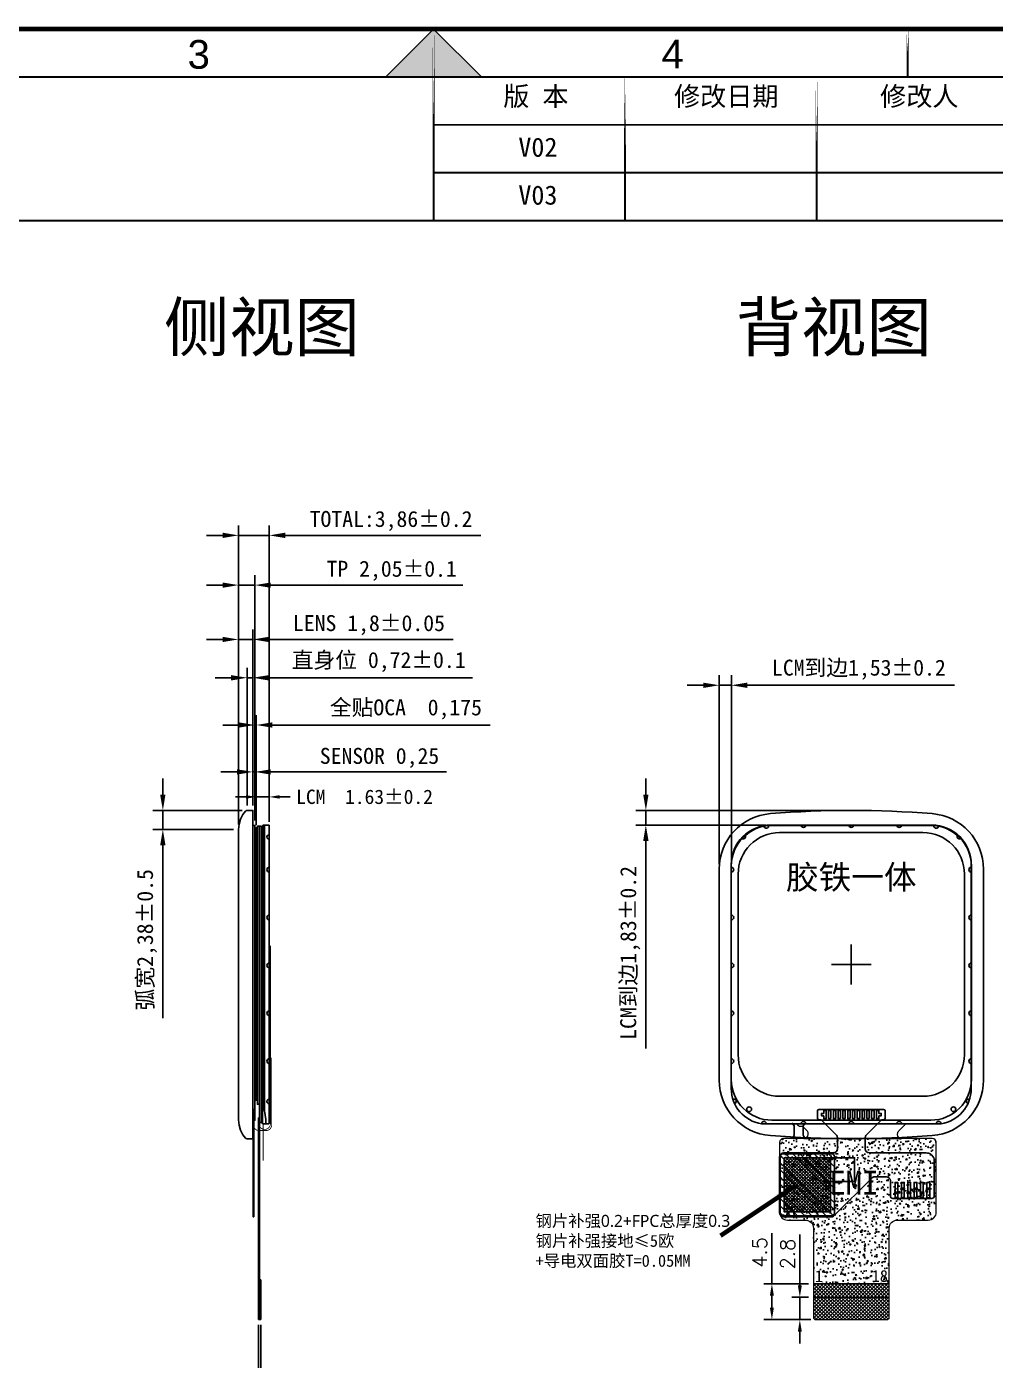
# Model space of a CAD drawing. Header units: millimetres. Extents: x 1161 to 1518, y 416 to 668.
# Drawn here: x 1288.4 to 1409.8, y 501.2 to 668.3 of the extents above; entities that cross this region are included whole.
import ezdxf

# ---------------------------------------------------------------- set-up
doc = ezdxf.new("R2010")
doc.units = ezdxf.units.MM
for name, color, linetype in [('DIM', 4, 'Continuous'), ('FPC', 5, 'Continuous'), ('LENS', 3, 'Continuous'), ('sensor OD', 7, 'Continuous'), ('TP_FPC', 62, 'Continuous'), ('标注', 3, 'Continuous'), ('鑫视界图框', 3, 'Continuous')]:
    doc.layers.add(name, color=color, linetype=linetype)
doc.layers.add('DWG', color=7, linetype='Continuous', lineweight=18)
doc.layers.add('T-SHADING黑白双面胶', color=5, linetype='Continuous', lineweight=18)
doc.styles.add('Arial', font='arial.ttf', dxfattribs={"height": 3})
doc.styles.add('ROMANS', font='romans.shx', dxfattribs={"width": 0.8})
doc.styles.get("Standard").update_dxf_attribs({"font": 'txt', "bigfont": 'gbcbig.shx'})
doc.styles.add('宋体', font='SimSun.ttf')
doc.styles.add('黑体', font='simhei.ttf')
doc.dimstyles.new('HJ', dxfattribs={"dimtxt": 2, "dimasz": 2, "dimexe": 1.25, "dimexo": 0.625, "dimtad": 1, "dimtxsty": '黑体', "dimcen": 2, "dimclrd": 4, "dimclre": 4, "dimclrt": 4, "dimadec": 0, "dimazin": 0, "dimtfac": 1, "dimtmove": 0, "dimatfit": 3, "dimfxl": 1, "dimarcsym": 0})
doc.dimstyles.new('ISO-25$0', dxfattribs={"dimtxt": 1.8, "dimasz": 1.5, "dimexe": 1, "dimexo": 0.625, "dimtad": 1, "dimdsep": 46, "dimtxsty": 'Standard', "dimcen": 2.5, "dimclrd": 3, "dimclre": 3, "dimclrt": 3, "dimadec": 0, "dimazin": 0, "dimtfac": 1, "dimtmove": 0, "dimatfit": 3, "dimfxl": 1, "dimarcsym": 0})
doc.dimstyles.new('ISO-25$7', dxfattribs={"dimtxt": 2.5, "dimasz": 2.4, "dimexe": 1.25, "dimexo": 0.5, "dimgap": 0.8, "dimtad": 1, "dimzin": 9, "dimdsep": 46, "dimtxsty": 'Standard', "dimcen": 0.5, "dimclrd": 256, "dimclre": 256, "dimclrt": 256, "dimadec": 1, "dimazin": 0, "dimtfac": 1, "dimtmove": 0, "dimatfit": 3, "dimfxl": 1, "dimlwd": -1, "dimlwe": -1, "dimarcsym": 0})
doc.dimstyles.new('STANDARD 03$0', dxfattribs={"dimscale": 0, "dimtxt": 1.8, "dimasz": 1.3, "dimexe": 0.8, "dimexo": 0.5, "dimgap": 0.5, "dimtad": 0, "dimzin": 0, "dimdsep": 46, "dimtxsty": 'ROMANS', "dimcen": 1, "dimclrd": 256, "dimclre": 256, "dimclrt": 256, "dimadec": 0, "dimazin": 0, "dimtfac": 1, "dimtmove": 0, "dimatfit": 3, "dimfxl": 1, "dimtolj": 1, "dimtzin": 0, "dimlwd": -1, "dimarcsym": 0})

# ---------------------------------------------------------------- blocks, each defined once
blk = doc.blocks.new('*D98')
at = {"layer": 'Defpoints', "color": 0, "transparency": 16777216}
for p in [(1314.91, 598.3), (1316.96, 568.18), (1314.91, 567.69)]:
    blk.add_point(p, dxfattribs=at)
at = {"layer": 'DIM', "color": 4, "lineweight": -2, "transparency": 16777216}
for p, q in [((1312.91, 598.3), (1310.91, 598.3)), ((1314.91, 568.31), (1314.91, 599.55)), ((1314.91, 598.3), (1316.96, 598.3)), ((1316.96, 568.81), (1316.96, 599.55)), ((1318.96, 598.3), (1343.01, 598.3))]:
    blk.add_line(p, q, dxfattribs=at)
at = {"layer": 'DIM', "color": 4, "transparency": 16777216}
for points in [[(1312.91, 598.63), (1312.91, 597.96), (1314.91, 598.3)], [(1318.96, 598.63), (1318.96, 597.96), (1316.96, 598.3)]]:
    blk.add_solid(points, dxfattribs=at)
at = {"layer": 'DIM', "color": 4, "transparency": 16777216, "insert": (1334.11, 600.09), "char_height": 2, "attachment_point": 5, "style": '黑体'}
blk.add_mtext('TP 2,05%%P0.1', dxfattribs=at)
blk = doc.blocks.new('*D99')
at = {"layer": 'Defpoints', "color": 0, "transparency": 16777216}
for p in [(1316.71, 574.89), (1316.71, 570.06), (1316.96, 568.18)]:
    blk.add_point(p, dxfattribs=at)
at = {"layer": 'DIM', "color": 4, "lineweight": -2, "transparency": 16777216}
for p, q in [((1314.71, 574.89), (1312.71, 574.89)), ((1316.71, 570.69), (1316.71, 576.14)), ((1316.71, 574.89), (1316.96, 574.89)), ((1316.96, 568.81), (1316.96, 576.14)), ((1318.96, 574.89), (1340.98, 574.89))]:
    blk.add_line(p, q, dxfattribs=at)
at = {"layer": 'DIM', "color": 4, "transparency": 16777216}
for points in [[(1314.71, 575.22), (1314.71, 574.56), (1316.71, 574.89)], [(1318.96, 575.22), (1318.96, 574.56), (1316.96, 574.89)]]:
    blk.add_solid(points, dxfattribs=at)
at = {"layer": 'DIM', "color": 4, "transparency": 16777216, "insert": (1332.58, 576.64), "char_height": 2, "attachment_point": 5, "style": '黑体'}
blk.add_mtext('SENSOR 0,25', dxfattribs=at)
blk = doc.blocks.new('*D100')
at = {"layer": 'Defpoints', "color": 0, "transparency": 16777216}
for p in [(1314.91, 591.49), (1316.71, 570.06), (1314.91, 567.69)]:
    blk.add_point(p, dxfattribs=at)
at = {"layer": 'DIM', "color": 4, "lineweight": -2, "transparency": 16777216}
for p, q in [((1314.91, 568.31), (1314.91, 592.74)), ((1316.71, 570.69), (1316.71, 592.74)), ((1312.91, 591.49), (1310.91, 591.49)), ((1314.91, 591.49), (1316.71, 591.49)), ((1318.71, 591.49), (1341.8, 591.49))]:
    blk.add_line(p, q, dxfattribs=at)
at = {"layer": 'DIM', "color": 4, "transparency": 16777216}
for points in [[(1312.91, 591.82), (1312.91, 591.16), (1314.91, 591.49)], [(1318.71, 591.82), (1318.71, 591.16), (1316.71, 591.49)]]:
    blk.add_solid(points, dxfattribs=at)
at = {"layer": 'DIM', "color": 4, "transparency": 16777216, "insert": (1331.26, 593.28), "char_height": 2, "attachment_point": 5, "style": '黑体'}
blk.add_mtext('LENS 1,8%%P0.05', dxfattribs=at)
blk = doc.blocks.new('*D90')
at = {"layer": 'Defpoints', "color": 0, "transparency": 16777216}
for p in [(1315.99, 586.69), (1315.99, 570.06), (1316.71, 570.06)]:
    blk.add_point(p, dxfattribs=at)
at = {"layer": 'DIM', "color": 4, "lineweight": -2, "transparency": 16777216}
for p, q in [((1313.99, 586.69), (1311.99, 586.69)), ((1315.99, 570.69), (1315.99, 587.94)), ((1315.99, 586.69), (1316.71, 586.69)), ((1316.71, 570.69), (1316.71, 587.94)), ((1318.71, 586.69), (1344.24, 586.69))]:
    blk.add_line(p, q, dxfattribs=at)
at = {"layer": 'DIM', "color": 4, "transparency": 16777216}
for points in [[(1313.99, 587.02), (1313.99, 586.35), (1315.99, 586.69)], [(1318.71, 587.02), (1318.71, 586.35), (1316.71, 586.69)]]:
    blk.add_solid(points, dxfattribs=at)
at = {"layer": 'DIM', "color": 4, "transparency": 16777216, "insert": (1332.48, 588.66), "char_height": 2, "attachment_point": 5, "style": '黑体'}
blk.add_mtext('直身位 0,72%%P0.1', dxfattribs=at)
blk = doc.blocks.new('*D91')
at = {"layer": 'Defpoints', "color": 0, "transparency": 16777216}
for p in [(1315.99, 570.06), (1305.43, 567.69), (1314.91, 567.69)]:
    blk.add_point(p, dxfattribs=at)
at = {"layer": 'DIM', "color": 4, "lineweight": -2, "transparency": 16777216}
for p, q in [((1305.43, 572.06), (1305.43, 574.06)), ((1315.36, 570.06), (1304.18, 570.06)), ((1305.43, 570.06), (1305.43, 567.69)), ((1314.29, 567.69), (1304.18, 567.69)), ((1305.43, 565.69), (1305.43, 544.03))]:
    blk.add_line(p, q, dxfattribs=at)
at = {"layer": 'DIM', "color": 4, "transparency": 16777216}
for points in [[(1305.09, 572.06), (1305.76, 572.06), (1305.43, 570.06)], [(1305.09, 565.69), (1305.76, 565.69), (1305.43, 567.69)]]:
    blk.add_solid(points, dxfattribs=at)
at = {"layer": 'DIM', "color": 4, "transparency": 16777216, "insert": (1303.45, 553.86), "char_height": 2, "attachment_point": 5, "rotation": 90, "style": '黑体'}
blk.add_mtext('弧宽2,38%%P0.5', dxfattribs=at)
blk = doc.blocks.new('zw$F88F')
at = {"color": 152}
for points in [[(11.25, -37.43, 0.370918), (15.03, -33.03), (15.03, -4.95, 0.414214), (10.09, 0), (-10.09, 0, 0.414214), (-15.04, -4.95), (-15.04, -33.03, 0.370918), (-11.25, -37.43)], [(15.03, -32.98), (15.03, -4.95, 0.414214), (10.09, 0), (-10.09, 0, 0.414214), (-15.04, -4.95), (-15.04, -32.98)], [(-10.65, -37.43, 1), (-11.25, -37.43), (11.25, -37.43, 1), (10.65, -37.43)]]:
    blk.add_lwpolyline(points, format="xyb", dxfattribs=at)
for centre in [(-12.8, -35.61), (12.8, -35.61)]:
    blk.add_circle(centre, 0.3, dxfattribs=at)
for centre, start, end in [((-10.65, -0.1), 176.1395, 18.7382), ((-6, 0), 180, 0), ((0, 0), 180, 0), ((6, 0), 180, 0), ((10.65, -0.1), 161.2618, 3.8605), ((-13.55, -1.45), 222.2721, 47.1614), ((13.55, -1.45), 132.8386, 317.7279), ((-15.04, -5.59), 270, 90), ((15.03, -5.59), 90, 270), ((-15.04, -11.59), 270, 90), ((15.03, -11.59), 90, 270), ((-15.04, -17.59), 270, 90), ((15.03, -17.59), 90, 270), ((-15.04, -23.59), 270, 90), ((15.03, -23.59), 90, 270), ((-15.04, -29.59), 270, 90), ((15.03, -29.59), 90, 270), ((-14.73, -34.64), 291.77, 110.7842), ((14.73, -34.64), 69.2158, 248.23), ((-6, -37.43), 0, 180), ((0, -37.43), 0, 180), ((6, -37.43), 0, 180)]:
    blk.add_arc(centre, 0.3, start, end, dxfattribs=at)
at = {"color": 6, "insert": (0, -6.71), "char_height": 3, "width": 21.1969, "attachment_point": 5, "style": '宋体'}
blk.add_mtext('{\\C252;胶铁一体}', dxfattribs=at)
blk = doc.blocks.new('*D118')
at = {"layer": 'Defpoints', "color": 0, "transparency": 16777216}
for p in [(1385.26, 509.06), (1386.96, 509.06), (1387.26, 506.26)]:
    blk.add_point(p, dxfattribs=at)
at = {"layer": 'DIM', "color": 3, "lineweight": -2, "transparency": 16777216}
for p, q in [((1385.26, 510.56), (1385.26, 516.91)), ((1386.34, 509.06), (1384.26, 509.06)), ((1385.26, 506.26), (1385.26, 509.06)), ((1386.64, 506.26), (1384.26, 506.26)), ((1385.26, 504.76), (1385.26, 503.26))]:
    blk.add_line(p, q, dxfattribs=at)
at = {"layer": 'DIM', "color": 3, "transparency": 16777216}
for points in [[(1385.01, 510.56), (1385.51, 510.56), (1385.26, 509.06)], [(1385.01, 504.76), (1385.51, 504.76), (1385.26, 506.26)]]:
    blk.add_solid(points, dxfattribs=at)
at = {"layer": 'DIM', "color": 3, "transparency": 16777216, "insert": (1383.73, 514.48), "char_height": 1.8, "attachment_point": 5, "rotation": 90}
blk.add_mtext('2.8', dxfattribs=at)
blk = doc.blocks.new('*D119')
at = {"layer": 'Defpoints', "color": 0, "transparency": 16777216}
for p in [(1381.76, 510.76), (1386.96, 510.76), (1387.26, 506.26)]:
    blk.add_point(p, dxfattribs=at)
at = {"layer": 'DIM', "color": 3, "lineweight": -2, "transparency": 16777216}
for p, q in [((1381.76, 510.76), (1381.76, 517.11)), ((1386.34, 510.76), (1380.76, 510.76)), ((1381.76, 507.76), (1381.76, 509.26)), ((1386.64, 506.26), (1380.76, 506.26))]:
    blk.add_line(p, q, dxfattribs=at)
at = {"layer": 'DIM', "color": 3, "transparency": 16777216}
for points in [[(1381.51, 509.26), (1382.01, 509.26), (1381.76, 510.76)], [(1381.51, 507.76), (1382.01, 507.76), (1381.76, 506.26)]]:
    blk.add_solid(points, dxfattribs=at)
at = {"layer": 'DIM', "color": 3, "transparency": 16777216, "insert": (1380.24, 514.68), "char_height": 1.8, "attachment_point": 5, "rotation": 90}
blk.add_mtext('4.5', dxfattribs=at)
blk = doc.blocks.new('*D120')
at = {"layer": 'Defpoints', "color": 0, "transparency": 16777216}
for p in [(1375.15, 585.75), (1376.68, 563.29), (1375.15, 562.72)]:
    blk.add_point(p, dxfattribs=at)
at = {"layer": 'DIM', "color": 4, "lineweight": -2, "transparency": 16777216}
for p, q in [((1375.15, 563.34), (1375.15, 587)), ((1376.68, 563.91), (1376.68, 587)), ((1373.15, 585.75), (1371.15, 585.75)), ((1375.15, 585.75), (1376.68, 585.75)), ((1378.68, 585.75), (1404.63, 585.75))]:
    blk.add_line(p, q, dxfattribs=at)
at = {"layer": 'DIM', "color": 4, "transparency": 16777216}
for points in [[(1373.15, 586.08), (1373.15, 585.41), (1375.15, 585.75)], [(1378.68, 586.08), (1378.68, 585.41), (1376.68, 585.75)]]:
    blk.add_solid(points, dxfattribs=at)
at = {"layer": 'DIM', "color": 4, "transparency": 16777216, "insert": (1392.66, 587.7), "char_height": 2, "attachment_point": 5, "style": '黑体'}
blk.add_mtext('LCM到边1,53%%P0.2', dxfattribs=at)
blk = doc.blocks.new('*D121')
at = {"layer": 'Defpoints', "color": 0, "transparency": 16777216}
for p in [(1391.71, 570.06), (1365.96, 568.24), (1381.63, 568.24)]:
    blk.add_point(p, dxfattribs=at)
at = {"layer": 'DIM', "color": 4, "lineweight": -2, "transparency": 16777216}
for p, q in [((1365.96, 572.06), (1365.96, 574.06)), ((1391.09, 570.06), (1364.71, 570.06)), ((1365.96, 570.06), (1365.96, 568.24)), ((1381, 568.24), (1364.71, 568.24)), ((1365.96, 566.24), (1365.96, 540.23))]:
    blk.add_line(p, q, dxfattribs=at)
at = {"layer": 'DIM', "color": 4, "transparency": 16777216}
for points in [[(1365.63, 572.06), (1366.3, 572.06), (1365.96, 570.06)], [(1365.63, 566.24), (1366.3, 566.24), (1365.96, 568.24)]]:
    blk.add_solid(points, dxfattribs=at)
at = {"layer": 'DIM', "color": 4, "transparency": 16777216, "insert": (1364.01, 552.21), "char_height": 2, "attachment_point": 5, "rotation": 90, "style": '黑体'}
blk.add_mtext('LCM到边1,83%%P0.2', dxfattribs=at)
blk = doc.blocks.new('*D122')
at = {"layer": 'Defpoints', "color": 0, "transparency": 16777216}
for p in [(1317.14, 580.77), (1316.96, 568.18), (1317.14, 567.58)]:
    blk.add_point(p, dxfattribs=at)
at = {"layer": 'DIM', "color": 4, "lineweight": -2, "transparency": 16777216}
for p, q in [((1316.96, 568.81), (1316.96, 582.02)), ((1317.14, 568.2), (1317.14, 582.02)), ((1314.96, 580.77), (1312.96, 580.77)), ((1316.96, 580.77), (1317.14, 580.77)), ((1319.14, 580.77), (1346.44, 580.77))]:
    blk.add_line(p, q, dxfattribs=at)
at = {"layer": 'DIM', "color": 4, "transparency": 16777216}
for points in [[(1314.96, 581.1), (1314.96, 580.44), (1316.96, 580.77)], [(1319.14, 581.1), (1319.14, 580.44), (1317.14, 580.77)]]:
    blk.add_solid(points, dxfattribs=at)
at = {"layer": 'DIM', "color": 4, "transparency": 16777216, "insert": (1335.89, 582.72), "char_height": 2, "attachment_point": 5, "style": '黑体'}
blk.add_mtext('全贴OCA  0,175', dxfattribs=at)
blk = doc.blocks.new('*D123')
at = {"layer": 'Defpoints', "color": 0, "transparency": 16777216}
for p in [(1314.91, 604.53), (1314.91, 567.69), (1318.77, 568.14)]:
    blk.add_point(p, dxfattribs=at)
at = {"layer": 'DIM', "color": 4, "lineweight": -2, "transparency": 16777216}
for p, q in [((1314.91, 568.31), (1314.91, 605.78)), ((1318.77, 568.76), (1318.77, 605.78)), ((1312.91, 604.53), (1310.91, 604.53)), ((1314.91, 604.53), (1318.77, 604.53)), ((1320.77, 604.53), (1345.3, 604.53))]:
    blk.add_line(p, q, dxfattribs=at)
at = {"layer": 'DIM', "color": 4, "transparency": 16777216}
for points in [[(1312.91, 604.87), (1312.91, 604.2), (1314.91, 604.53)], [(1320.77, 604.87), (1320.77, 604.2), (1318.77, 604.53)]]:
    blk.add_solid(points, dxfattribs=at)
at = {"layer": 'DIM', "color": 4, "transparency": 16777216, "insert": (1334.03, 606.33), "char_height": 2, "attachment_point": 5, "style": '黑体'}
blk.add_mtext('TOTAL:3,86%%P0.2', dxfattribs=at)
blk = doc.blocks.new('*D124')
at = {"layer": 'Defpoints', "color": 0, "transparency": 16777216}
for p in [(1318.77, 571.76), (1317.14, 567.89), (1318.77, 568.14)]:
    blk.add_point(p, dxfattribs=at)
at = {"layer": 'FPC', "color": 3, "transparency": 16777216}
for p, q in [((1315.84, 571.76), (1314.54, 571.76)), ((1317.14, 571.76), (1318.77, 571.76)), ((1320.07, 571.76), (1321.37, 571.76))]:
    blk.add_line(p, q, dxfattribs=at)
at = {"layer": 'FPC', "color": 3, "lineweight": -2, "transparency": 16777216}
for p, q in [((1317.14, 568.39), (1317.14, 572.56)), ((1318.77, 568.64), (1318.77, 572.56))]:
    blk.add_line(p, q, dxfattribs=at)
at = {"layer": 'FPC', "color": 3, "transparency": 16777216}
for points in [[(1315.84, 571.98), (1315.84, 571.54), (1317.14, 571.76)], [(1320.07, 571.98), (1320.07, 571.54), (1318.77, 571.76)]]:
    blk.add_solid(points, dxfattribs=at)
at = {"layer": 'FPC', "color": 7, "transparency": 16777216, "insert": (1330.71, 571.76), "char_height": 1.8, "attachment_point": 5, "style": '宋体'}
blk.add_mtext('\\A1;LCM  1.63\\fSimSun|b0|i0|c134|p2;±0.2', dxfattribs=at)
blk = doc.blocks.new('zw$5D67')
at = {"color": 152}
blk.add_lwpolyline([(0.18, 0), (0.66, 0, -0.414214), (0.76, -0.1), (0.76, -37.33, -0.414214), (0.66, -37.43), (0.34, -37.43)], format="xyb", dxfattribs=at)
at = {"color": 30, "linetype": 'Continuous', "true_color": 0xf26722, "const_width": 0.12}
blk.add_lwpolyline([(-0.02, -37.43), (-0.02, -42.07)], dxfattribs=at)
at = {"color": 152}
for centre, radius, start, end in [((0.72, -1.49), 0.263, 81.2516, 278.7484), ((0.76, -5.59), 0.3, 90, 270), ((0.76, -11.59), 0.3, 90, 270), ((0.76, -17.59), 0.3, 90, 270), ((0.76, -23.59), 0.3, 90, 270), ((0.76, -29.59), 0.3, 90, 270), ((0.74, -34.64), 0.28, 85.814, 274.186)]:
    blk.add_arc(centre, radius, start, end, dxfattribs=at)
at = {"layer": 'FPC', "color": 152}
blk.add_lwpolyline([(0, 0), (0, -35.1), (-0.08, -36.03), (-0.08, -37.43), (0.34, -37.43), (0.34, -36.9), (0.18, -35.81), (0.18, 0)], close=True, dxfattribs=at)
at = {"layer": 'T-SHADING黑白双面胶'}
blk.add_lwpolyline([(0, -0.07), (-0.07, -0.07), (-0.07, -35.1), (-0.15, -36.03), (-0.15, -37.36)], dxfattribs=at)
at = {"layer": 'T-SHADING黑白双面胶', "color": 4, "ltscale": 0.2}
blk.add_lwpolyline([(-0.08, -37.36), (-0.15, -37.36), (-0.18, -37.36), (-0.18, -36.03), (-0.17, -35.93), (-0.14, -35.93)], dxfattribs=at)
blk = doc.blocks.new('*D125')
at = {"layer": 'Defpoints', "color": 0, "transparency": 16777216}
for p in [(1317.42, 506.26), (1317.72, 506.26), (1317.72, 496.92)]:
    blk.add_point(p, dxfattribs=at)
at = {"layer": 'DIM', "color": 3, "lineweight": -2, "transparency": 16777216}
for p, q in [((1317.42, 505.63), (1317.42, 495.92)), ((1317.72, 505.63), (1317.72, 495.92)), ((1315.92, 496.92), (1314.42, 496.92)), ((1317.42, 496.92), (1317.72, 496.92)), ((1319.22, 496.92), (1342.23, 496.92))]:
    blk.add_line(p, q, dxfattribs=at)
at = {"layer": 'DIM', "color": 3, "transparency": 16777216}
for points in [[(1315.92, 497.17), (1315.92, 496.67), (1317.42, 496.92)], [(1319.22, 497.17), (1319.22, 496.67), (1317.72, 496.92)]]:
    blk.add_solid(points, dxfattribs=at)
at = {"layer": 'DIM', "color": 3, "transparency": 16777216, "insert": (1331.47, 498.51), "char_height": 1.8, "attachment_point": 5, "style": '宋体'}
blk.add_mtext('PI+FPC=0.3{\\fSimSun|b0|i0|c134|p2;±0.03}', dxfattribs=at)

msp = doc.modelspace()

# ---------------------------------------------------------------- hatches: boundary and pattern name
msp.add_hatch(color=3).paths.add_polyline_path([(1333.3621, 661.9726), (1339.3621, 667.9726), (1345.3621, 661.9726)])
h = msp.add_hatch()
h.set_pattern_fill('ANSI31', color=0, scale=0.2, angle=270, style=0)
h.set_pattern_definition([(315, (721.4194, 120.45324), (0.4490128, 0.4490128), [])])
edge = h.paths.add_edge_path()
edge.add_line((1389.6127, 526.6523), (1389.6127, 519.6523))
edge.add_arc((1389.2127, 519.6523), 0.4, -90, 0, ccw=False)
edge.add_line((1389.2127, 519.2523), (1383.2127, 519.2523))
edge.add_arc((1383.2127, 519.6523), 0.4, 180, 270, ccw=False)
edge.add_line((1382.8127, 519.6523), (1382.8127, 526.6523))
edge.add_arc((1383.2127, 526.6523), 0.4, 90, 180, ccw=False)
edge.add_line((1383.2127, 527.0523), (1389.2127, 527.0523))
edge.add_arc((1389.2127, 526.6523), 0.4, 0, 90, ccw=False)
h = msp.add_hatch()
h.set_pattern_fill('ANSI37', color=4, scale=0.09, style=0)
h.set_pattern_definition([(45, (466.1556, -1.5583), (-0.20205576, 0.20205576), []), (135, (466.1556, -1.5583), (-0.20205576, -0.20205576), [])])
h.paths.add_polyline_path([(1389.1127, 526.5523), (1389.1127, 519.7523), (1383.3127, 519.7523), (1383.3127, 526.5523)])
at = {"layer": 'DIM'}
h = msp.add_hatch(dxfattribs=at)
h.set_pattern_fill('AR-CONC', color=251, scale=0.01)
h.set_pattern_definition([(50, (765.9012, 574.1345), (1.8218467, -0.159391), [0.1905, -2.0955]), (355, (765.9012, 574.1345), (-0.352434, 1.9105685), [0.1524, -1.676406]), (100.45144, (766.053, 574.1212), (1.4694125, 1.7511775), [0.1619, -1.7809024]), (46.1842, (765.9012, 574.6425), (2.7107904, -0.420423), [0.28575, -3.14325]), (96.63556, (766.127, 574.6074), (2.374041, 2.474261), [0.24285, -2.671356]), (351.18415, (765.9012, 574.6425), (2.374041, 2.474261), [0.2286, -2.514597]), (21, (766.1552, 574.5155), (1.516144, -1.022652), [0.1905, -2.0955]), (326, (766.1552, 574.5155), (0.6180203, 1.8418797), [0.1524, -1.6764]), (71.45145, (766.2815, 574.4302), (2.134164, 0.8192277), [0.1619, -1.7808994]), (37.5, (765.9012, 574.13447), (0.030886, 0.8455504), [0, -1.65608, 0, -1.7018, 0, -1.68275]), (7.5, (765.9012, 574.1345), (0.6681966, 1.0018057), [0, -0.97028, 0, -1.61798, 0, -0.64135]), (327.5, (765.3348, 574.13447), (1.35590595, -0.05728744), [0, -0.635, 0, -1.9812, 0, -2.6289]), (317.5, (765.0808, 574.1345), (1.4812918, 0.254265), [0, -0.8255, 0, -1.31572, 0, -1.8669])])
h.paths.add_polyline_path([(1382.7152, 528.4523), (1382.7152, 519.7329, 0.41421356), (1383.7152, 518.7329), (1385.9611, 518.7329, -0.41421356), (1386.9611, 517.7329), (1386.9611, 510.7596), (1396.4611, 510.7596), (1396.4611, 517.7329, -0.41421356), (1397.4611, 518.7329), (1401.3632, 518.7329, 0.41421356), (1402.3632, 519.7329), (1402.3632, 528.4523, 0.41421356), (1401.8632, 528.9523), (1398.0211, 528.9523), (1385.7611, 528.9523), (1384.2588, 528.9523), (1383.2152, 528.9523, 0.41421356)])
h = msp.add_hatch(dxfattribs=at)
h.set_pattern_fill('ANSI37', color=1, scale=0.1)
h.set_pattern_definition([(45, (765.9012, 574.13447), (-0.2245064, 0.2245064), []), (135, (765.9012, 574.13447), (-0.2245064, -0.2245064), [])])
h.paths.add_polyline_path([(1386.9611, 506.5596, 0.41421356), (1387.2611, 506.2596), (1396.1611, 506.2596, 0.41421356), (1396.4611, 506.5596), (1396.4611, 509.2597), (1386.9611, 509.2597)])
h.paths.add_polyline_path([(1386.9611, 509.2597), (1396.4611, 509.2597), (1396.4611, 510.7596), (1386.9611, 510.7596)])

# ---------------------------------------------------------------- linework, layer by layer
msp.add_line((1317.4161, 531.5523), (1317.5361, 531.5523))
at = {"color": 3}
msp.add_lwpolyline([(1333.3621, 661.9726), (1339.3621, 667.9726), (1345.3621, 661.9726)], close=True, dxfattribs=at)
at = {"color": 1}
msp.add_lwpolyline([(1316.9611, 533.7592), (1317.1361, 533.7592), (1317.1361, 567.8248), (1316.9611, 567.8248)], close=True, dxfattribs=at)
at = {"const_width": 0.1}
for points in [[(1317.4761, 531.5523), (1317.4761, 530.8223, 1), (1318.9161, 530.8223), (1318.9161, 553.1203)], [(1316.7861, 532.6043), (1316.7861, 530.6523, 0.41421356), (1317.4861, 529.9523), (1318.3661, 529.9523, 0.41421356), (1319.0661, 530.6523), (1319.0661, 539.0712)]]:
    msp.add_lwpolyline(points, format="xyb", dxfattribs=at)
at = {"color": 0}
msp.add_lwpolyline([(1389.6127, 526.6523), (1389.6127, 519.6523, -0.41421356), (1389.2127, 519.2523), (1383.2127, 519.2523, -0.41421356), (1382.8127, 519.6523), (1382.8127, 526.6523, -0.41421356), (1383.2127, 527.0523), (1389.2127, 527.0523), (1389.2127, 527.0523, -0.41421356)], format="xyb", close=True, dxfattribs=at)
at = {"color": 4}
for points in [[(1389.1127, 526.5523), (1389.1127, 519.7523), (1383.3127, 519.7523), (1383.3127, 526.5523)], [(1389.1127, 526.5523), (1389.1127, 523.5523), (1392.1127, 523.5523), (1392.1127, 526.5523)]]:
    msp.add_lwpolyline(points, close=True, dxfattribs=at)
for points in [[(1397.5877, 521.4523, 0.17157288), (1397.5377, 521.5937), (1397.5377, 522.0108, 0.35355339), (1397.5377, 522.2937), (1397.5377, 523.4523), (1397.1877, 523.4523), (1397.1877, 522.2937, 0.35355339), (1397.1877, 522.0108), (1397.1877, 521.5937, 0.17157288), (1397.1377, 521.4523), (1397.2627, 521.4523, -1), (1397.4627, 521.4523)], [(1397.9377, 521.4523, -0.17157288), (1397.9877, 521.5937), (1397.9877, 522.5108, -0.35355339), (1397.9877, 522.7937), (1397.9877, 523.4523), (1398.3377, 523.4523), (1398.3377, 522.7937, -0.35355339), (1398.3377, 522.5108), (1398.3377, 521.5937, -0.17157288), (1398.3877, 521.4523), (1398.2627, 521.4523, 1), (1398.0627, 521.4523)], [(1399.1877, 521.4523, 0.17157288), (1399.1377, 521.5937), (1399.1377, 522.0108, 0.35355339), (1399.1377, 522.2937), (1399.1377, 523.4523), (1398.7877, 523.4523), (1398.7877, 522.2937, 0.35355339), (1398.7877, 522.0108), (1398.7877, 521.5937, 0.17157288), (1398.7377, 521.4523), (1398.8627, 521.4523, -1), (1399.0627, 521.4523)], [(1399.5377, 521.4523, -0.17157288), (1399.5877, 521.5937), (1399.5877, 522.5108, -0.35355339), (1399.5877, 522.7937), (1399.5877, 523.4523), (1399.9377, 523.4523), (1399.9377, 522.7937, -0.35355339), (1399.9377, 522.5108), (1399.9377, 521.5937, -0.17157288), (1399.9877, 521.4523), (1399.8627, 521.4523, 1), (1399.6627, 521.4523)], [(1400.7877, 521.4523, 0.17157288), (1400.7377, 521.5937), (1400.7377, 522.0108, 0.35355339), (1400.7377, 522.2937), (1400.7377, 523.4523), (1400.3877, 523.4523), (1400.3877, 522.2937, 0.35355339), (1400.3877, 522.0108), (1400.3877, 521.5937, 0.17157288), (1400.3377, 521.4523), (1400.4627, 521.4523, -1), (1400.6627, 521.4523)], [(1401.1377, 521.4523, -0.17157288), (1401.1877, 521.5937), (1401.1877, 522.5108, -0.35355339), (1401.1877, 522.7937), (1401.1877, 523.4523), (1401.5377, 523.4523), (1401.5377, 522.7937, -0.35355339), (1401.5377, 522.5108), (1401.5377, 521.5937, -0.17157288), (1401.5877, 521.4523), (1401.4627, 521.4523, 1), (1401.2627, 521.4523)]]:
    msp.add_lwpolyline(points, format="xyb", close=True)
for centre in [(1397.3627, 522.1523), (1398.1627, 522.6523), (1398.9627, 522.1523), (1399.7627, 522.6523), (1400.5627, 522.1523), (1401.3627, 522.6523)]:
    msp.add_circle(centre, 0.1)
at = {"layer": 'DIM', "color": 30}
for p, q in [((1317.4161, 531.5523), (1317.4161, 506.2596)), ((1317.5361, 531.5523), (1317.5361, 506.2596))]:
    msp.add_line(p, q, dxfattribs=at)
at = {"layer": 'DIM', "color": 251}
msp.add_line((1398.0211, 528.9523), (1385.7611, 528.9523), dxfattribs=at)
at = {"layer": 'DIM', "color": 1}
for p, q in [((1317.5361, 511.2596), (1317.4161, 511.2596)), ((1317.7161, 511.2596), (1317.5361, 511.2596)), ((1317.5361, 511.2596), (1317.5361, 511.2596)), ((1317.7161, 506.2596), (1317.7161, 511.2596)), ((1386.9611, 510.7596), (1396.4611, 510.7596)), ((1317.4161, 506.2596), (1317.7161, 506.2596))]:
    msp.add_line(p, q, dxfattribs=at)
at = {"layer": 'DIM', "color": 7, "const_width": 0.2}
msp.add_lwpolyline([(1386.9611, 509.0597), (1396.4611, 509.0597)], dxfattribs=at)
at = {"layer": 'DWG', "color": 30, "lineweight": 0}
msp.add_lwpolyline([(1384.8929, 530.8023, 0.29820997), (1385.3511, 530.5023), (1385.41, 530.5023, -0.19891237), (1385.7636, 530.3558), (1386.1147, 530.0047, -0.19891237), (1386.2611, 529.6512), (1386.2611, 529.4523, -0.41421356), (1385.7611, 528.9523), (1383.2152, 528.9523, 0.41421356), (1382.7152, 528.4523), (1382.7152, 519.7329, 0.41421356), (1383.7152, 518.7329), (1385.9611, 518.7329, -0.41421356), (1386.9611, 517.7329), (1386.9611, 506.5596, 0.41421356), (1387.2611, 506.2596), (1396.1611, 506.2596, 0.41421356), (1396.4611, 506.5596), (1396.4611, 517.7329, -0.41421356), (1397.4611, 518.7329), (1401.3632, 518.7329, 0.41421356), (1402.3632, 519.7329), (1402.3632, 528.4523, 0.41421356), (1401.8632, 528.9523), (1398.0211, 528.9523, -0.41421356), (1397.5211, 529.4523), (1397.5211, 529.5452, -0.19891237), (1397.6676, 529.8987), (1398.4247, 530.6558, 0.08982028), (1398.5262, 530.8023, 0.08982028)], format="xyb", dxfattribs=at)
at = {"layer": 'FPC', "color": 42}
msp.add_lwpolyline([(1316.8361, 519.1523), (1316.7361, 519.1523), (1316.7361, 532.6043), (1316.8361, 532.6043)], close=True, dxfattribs=at)
at = {"layer": 'FPC', "color": 1}
for points in [[(1388.2611, 531.8043), (1387.9611, 531.8043), (1387.9611, 532.1043), (1388.2611, 532.1043), (1388.2611, 532.4543), (1388.5611, 532.4543), (1388.5611, 531.4543), (1388.2611, 531.4543), (1388.2611, 531.8043)], [(1389.1611, 531.4543), (1388.8611, 531.4543), (1388.8611, 532.4543), (1389.1611, 532.4543)], [(1389.7611, 531.4543), (1389.4611, 531.4543), (1389.4611, 532.4543), (1389.7611, 532.4543)], [(1390.3611, 531.4543), (1390.0611, 531.4543), (1390.0611, 532.4543), (1390.3611, 532.4543)], [(1390.9611, 531.4543), (1390.6611, 531.4543), (1390.6611, 532.4543), (1390.9611, 532.4543)], [(1391.5611, 531.4543), (1391.2611, 531.4543), (1391.2611, 532.4543), (1391.5611, 532.4543)], [(1392.1611, 531.4543), (1391.8611, 531.4543), (1391.8611, 532.4543), (1392.1611, 532.4543)], [(1392.7611, 531.4543), (1392.4611, 531.4543), (1392.4611, 532.4543), (1392.7611, 532.4543)], [(1393.3611, 531.4543), (1393.0611, 531.4543), (1393.0611, 532.4543), (1393.3611, 532.4543)], [(1393.9611, 531.4543), (1393.6611, 531.4543), (1393.6611, 532.4543), (1393.9611, 532.4543)], [(1394.5611, 531.4543), (1394.2611, 531.4543), (1394.2611, 532.4543), (1394.5611, 532.4543)], [(1395.1611, 531.8043), (1395.4611, 531.8043), (1395.4611, 532.1043), (1395.1611, 532.1043), (1395.1611, 532.4543), (1394.8611, 532.4543), (1394.8611, 531.4543), (1395.1611, 531.4543), (1395.1611, 531.8043)]]:
    msp.add_lwpolyline(points, close=True, dxfattribs=at)
at = {"layer": 'FPC', "color": 30, "true_color": 0xf26722}
for points in [[(1384.2588, 528.9523, -0.06080282), (1384.3233, 529.0548), (1384.4489, 529.2091, 0.17246304), (1384.5611, 529.5247), (1384.5611, 530.4063, 0.30930671), (1384.2423, 530.8723)], [(1385.9799, 530.8723, 0.30930671), (1385.6611, 530.4063), (1385.6611, 529.5247, 0.17246304), (1385.7733, 529.2091), (1385.8989, 529.0548, -0.04095599), (1385.9452, 528.9874, -0.04095599)]]:
    msp.add_lwpolyline(points, format="xyb", dxfattribs=at)
at = {"layer": 'LENS', "linetype": 'Continuous'}
for p, q in [((1391.7111, 548.2693), (1391.7111, 553.2693)), ((1391.7111, 548.2693), (1391.7111, 553.2693)), ((1394.2111, 550.7693), (1389.2111, 550.7693)), ((1394.2111, 550.7693), (1389.2111, 550.7693))]:
    msp.add_line(p, q, dxfattribs=at)
for points in [[(1314.9111, 531.3018), (1314.9749, 530.6487), (1315.1632, 530.0189), (1315.4705, 529.4366), (1315.805, 529.0078, 0.21009224), (1315.9892, 528.9268), (1316.7111, 528.9268), (1316.7111, 570.0617), (1315.9892, 570.0617, 0.21009224), (1315.805, 569.9807), (1315.4705, 569.552), (1315.1632, 568.9696), (1314.9749, 568.3398), (1314.9111, 567.6867)], [(1408.2801, 562.7154, 0.39128874), (1401.8619, 569.6611, 0.03947026), (1381.5636, 569.6611, 0.39128874), (1375.1453, 562.7154), (1375.1453, 536.2732, 0.39128874), (1381.5636, 529.3274, 0.03947026), (1401.8619, 529.3274, 0.39128874), (1408.2801, 536.2732)], [(1405.8961, 539.4543, -0.41421356), (1400.6961, 534.2543), (1382.7261, 534.2543, -0.41421356), (1377.5261, 539.4543), (1377.5261, 562.0843, -0.41421356), (1382.7261, 567.2843), (1400.6961, 567.2843, -0.41421356), (1405.8961, 562.0843)]]:
    msp.add_lwpolyline(points, format="xyb", close=True, dxfattribs=at)
at = {"layer": 'sensor OD', "color": 0, "linetype": 'Continuous'}
msp.add_lwpolyline([(1316.7111, 568.1843), (1316.9611, 568.1843), (1316.9611, 531.2543), (1316.7111, 531.2543)], close=True, dxfattribs=at)
at = {"layer": 'sensor OD', "linetype": 'Continuous'}
msp.add_lwpolyline([(1406.7611, 536.3543, -0.41421356), (1401.6611, 531.2543), (1381.7611, 531.2543, -0.41421356), (1376.6611, 536.3543), (1376.6611, 563.0843, -0.41421356), (1381.7611, 568.1843), (1401.6611, 568.1843, -0.41421356), (1406.7611, 563.0843)], format="xyb", close=True, dxfattribs=at)
at = {"layer": 'TP_FPC'}
msp.add_lwpolyline([(1396.6127, 523.6523), (1396.6127, 521.7523, 0.41421356), (1396.9127, 521.4523), (1401.8127, 521.4523, 0.41421356), (1402.1127, 521.7523), (1402.1127, 526.1523, 0.41421356), (1401.1127, 527.1523), (1393.9611, 527.1523, -0.41421356), (1393.4611, 527.6523), (1393.4611, 529.0628, -0.19891237), (1393.6076, 529.4164), (1395.4076, 531.2164, -0.19891237), (1395.6197, 531.3043), (1395.7611, 531.3043, 0.41421356), (1395.9611, 531.5043), (1395.9611, 532.4043, 0.41421356), (1395.7611, 532.6043), (1387.6611, 532.6043, 0.41421356), (1387.4611, 532.4043), (1387.4611, 531.5043, 0.41421356), (1387.6611, 531.3043), (1387.8025, 531.3043, -0.19891237), (1388.0147, 531.2164), (1389.8147, 529.4164, -0.19891237), (1389.9611, 529.0628), (1389.9611, 527.6523, -0.41421356), (1389.4611, 527.1523), (1383.2127, 527.1523, 0.41421356), (1382.7127, 526.6523), (1382.7127, 519.6523, 0.41421356), (1383.2127, 519.1523), (1389.2127, 519.1523, 0.19891237), (1389.5663, 519.2987), (1394.2734, 524.0058, -0.19891237), (1394.6269, 524.1523), (1396.1127, 524.1523, -0.41421356)], format="xyb", close=True, dxfattribs=at)
at = {"layer": '标注', "color": 6}
for points in [[(1317.2861, 533.7523), (1317.1361, 533.7523), (1317.1361, 567.8863), (1317.2861, 567.8863)], [(1317.7861, 567.8863), (1317.9361, 567.8863), (1317.9361, 533.7523), (1317.7861, 533.7523)]]:
    msp.add_lwpolyline(points, dxfattribs=at)
at = {"layer": '标注', "color": 4}
msp.add_lwpolyline([(1317.5361, 533.2523), (1317.2861, 533.2523), (1317.2861, 568.0863), (1317.7861, 568.0863), (1317.7861, 530.9523), (1317.5361, 530.9523), (1317.5361, 568.0863)], dxfattribs=at)
at = {"layer": '鑫视界图框', "color": 3}
for points, const_width in [([(1517.5621, 415.9726), (1161.1621, 415.9726), (1161.1621, 667.9726), (1517.5621, 667.9726)], 0.6), ([(1339.3621, 667.9726), (1339.3621, 667.9726), (1339.3632, 643.9726), (1339.3632, 643.9726)], 0.24), ([(1398.7621, 667.9726), (1398.7621, 667.9726), (1398.7621, 662.0326), (1398.7621, 662.0326)], 0.24), ([(1511.5621, 421.9726), (1167.1621, 421.9726), (1167.1621, 661.9726), (1511.5621, 661.9726)], 0.24), ([(1167.1621, 661.9726), (1511.5621, 661.9726), (1511.5621, 643.9726), (1167.1621, 643.9726)], 0.24), ([(1363.3624, 661.9726), (1363.3624, 661.9726), (1363.3632, 643.9726), (1363.3632, 643.9726)], 0.24), ([(1387.3624, 661.9726), (1387.3624, 661.9726), (1387.3632, 643.9726), (1387.3632, 643.9726)], 0.24), ([(1339.3624, 655.9726), (1511.5621, 655.9726), (1511.5621, 649.9726), (1339.3624, 649.9726)], 0.24)]:
    msp.add_lwpolyline(points, close=True, dxfattribs=dict(at, const_width=const_width))

# ---------------------------------------------------------------- block references
at = {"layer": 'DIM'}
for name, p in [('zw$5D67', (1318.0061, 568.2363)), ('zw$F88F', (1391.7111, 568.2363))]:
    msp.add_blockref(name, p, dxfattribs=at)

# ---------------------------------------------------------------- texts
at = {"attachment_point": 1}
for s, insert, char_height, width, style in [('{\\fSimHei|b0|i0|c134|p49;\\C4;侧视图}', (1305.5714, 633.6253), 6, 31.823024, 'Arial'), ('{\\fSimHei|b0|i0|c134|p49;\\C4;背视图}', (1377.2318, 633.6253), 6, 33.302298, 'Arial'), ('{\\fMicrosoft YaHei|b0|i0|c134|p34;\\C4;钢片补强0.2+FPC总厚度0.3\\P\\fSimHei|b0|i0|c134|p49;钢片补强接地≤5欧\\P\\C1;+导电双面胶T=0.05MM}', (1352.1473, 519.3881), 1.5, 49.654655, '黑体')]:
    msp.add_mtext(s, dxfattribs=dict(at, insert=insert, char_height=char_height, width=width, style=style))
at = {"color": 6, "attachment_point": 5, "style": '宋体'}
for s, insert, char_height, width in [('{\\C252;EMI}', (1392.0315, 523.4215), 3, 4.460724), ('1', (1387.6607, 511.7104), 1.5, 2.230362), ('18', (1395.2865, 511.7104), 1.5, 2.230362)]:
    msp.add_mtext(s, dxfattribs=dict(at, insert=insert, char_height=char_height, width=width))
at = {"layer": '鑫视界图框', "color": 3, "char_height": 3.6, "width": 1.514068, "attachment_point": 1}
for s, insert in [('{\\fArial|b0|i0|c0|p34;3}', (1308.5299, 666.6018)), ('{\\fArial|b0|i0|c0|p34;4}', (1367.9299, 666.6618))]:
    msp.add_mtext(s, dxfattribs=dict(at, insert=insert))
at = {"layer": '鑫视界图框', "color": 3, "lineweight": 0, "char_height": 2.4, "width": 36.367295, "attachment_point": 1, "style": '宋体'}
for s, insert in [('{\\fSimHei|b0|i0|c134|p49;版 本}', (1348.0955, 660.7541)), ('{\\fSimHei|b0|i0|c134|p49;修改日期}', (1369.4974, 660.7541)), ('{\\fSimHei|b0|i0|c134|p49;修改人}', (1395.3234, 660.7541)), ('{\\fSimHei|b0|i0|c134|p49;V02}', (1349.9827, 654.3727)), ('{\\fSimHei|b0|i0|c134|p49;V03}', (1349.9827, 648.3727))]:
    msp.add_mtext(s, dxfattribs=dict(at, insert=insert))

# ---------------------------------------------------------------- dimensions: what is measured, and where the dimension line sits
at = {"layer": 'DIM'}
for base, p1, p2, text, picture, middle in [((1314.9111088945, 604.5346787651), (1318.7661088945, 568.1362665922), (1314.9111088945, 567.686683894), 'TOTAL:<>%%P0.2', '*D123', (1334.0315583327, 604.5346787651)), ((1314.9111, 598.2966), (1316.9611, 568.1843), (1314.9111, 567.6867), 'TP <>%%P0.1', '*D98', (1334.1056, 598.2966)), ((1314.9111, 591.4907), (1316.7111, 570.0617), (1314.9111, 567.6867), 'LENS <>%%P0.05', '*D100', (1331.2575, 591.4907)), ((1315.9892, 586.6856), (1316.7111, 570.0617), (1315.9892, 570.0617), '直身位 <>%%P0.1', '*D90', (1332.4766, 586.6856)), ((1316.7111, 574.8886), (1316.9611, 568.1843), (1316.7111, 570.0617), 'SENSOR <>', '*D99', (1332.5768, 574.8886))]:
    dim = msp.add_linear_dim(base=base, p1=p1, p2=p2, text=text, dimstyle='HJ', dxfattribs=at)
    dim.commit()
    dim.dimension.update_dxf_attribs({"geometry": picture, "text_midpoint": middle, "dimtype": 160})
for base, p1, p2, angle, text, picture, middle in [((1375.1453, 585.7469), (1376.6761, 563.2863), (1375.1453, 562.7154), 180, 'LCM到边<>%%P0.2', '*D120', (1392.655, 585.7469)), ((1305.42766, 567.68668), (1315.98924, 570.06169), (1314.91111, 567.68668), 90, '弧宽<>%%P0.5', '*D91', (1305.42766, 553.85944)), ((1365.9644, 568.2363), (1391.7127, 570.0617), (1381.6261, 568.2363), 90, 'LCM到边<>%%P0.2', '*D121', (1365.9644, 552.2053))]:
    dim = msp.add_linear_dim(base=base, p1=p1, p2=p2, angle=angle, text=text, dimstyle='HJ', dxfattribs=at)
    dim.commit()
    dim.dimension.update_dxf_attribs({"geometry": picture, "text_midpoint": middle, "dimtype": 160})
dim = msp.add_linear_dim(base=(1317.1361, 580.7708), p1=(1316.9611, 568.1843), p2=(1317.1361, 567.5788), text='全贴OCA  <>', dimstyle='HJ', override={"dimdec": 3}, dxfattribs=at)
dim.commit()
dim.dimension.update_dxf_attribs({"geometry": '*D122', "text_midpoint": (1335.8904, 580.7708), "dimtype": 160})
at = {"layer": 'DIM', "color": 30}
for base, p2, picture, middle in [((1381.7624, 510.7596), (1386.9611, 510.7596), '*D119', (1380.2374, 514.6846)), ((1385.2571, 509.0597), (1386.9611, 509.0597), '*D118', (1383.7321, 514.4847))]:
    dim = msp.add_linear_dim(base=base, p1=(1387.2611, 506.2596), p2=p2, angle=90, dimstyle='ISO-25$0', dxfattribs=at)
    dim.commit()
    dim.dimension.update_dxf_attribs({"geometry": picture, "text_midpoint": middle})
dim = msp.add_linear_dim(base=(1317.7161, 496.9182), p1=(1317.4161, 506.2596), p2=(1317.7161, 506.2596), text='PI+FPC=<>{\\fSimSun|b0|i0|c134|p2;±0.03}', dimstyle='ISO-25$0', override={"dimtxsty": '宋体'}, dxfattribs=at)
dim.commit()
dim.dimension.update_dxf_attribs({"geometry": '*D125', "text_midpoint": (1331.4711, 498.5082)})
at = {"layer": 'FPC', "color": 4}
dim = msp.add_linear_dim(base=(1318.7661, 571.7589), p1=(1317.1361, 567.8863), p2=(1318.7661, 568.1363), text='LCM  <>\\fSimSun|b0|i0|c134|p2;±0.2', dimstyle='STANDARD 03$0', override={"dimscale": 1, "dimtxsty": '宋体', "dimclrd": 3, "dimclre": 3, "dimclrt": 7, "dimfxl": 0.5, "dimarcsym": 1}, dxfattribs=at)
dim.commit()
dim.dimension.update_dxf_attribs({"geometry": '*D124', "text_midpoint": (1330.7061, 571.7589), "dimtype": 160})

# ---------------------------------------------------------------- leaders
msp.add_leader([(1384.6435, 523.0008), (1375.3347, 516.7706)], dimstyle='ISO-25$7', override={"dimasz": 2.5, "dimexo": 0.625, "dimgap": 0.625, "dimzin": 8, "dimdsep": 44, "dimcen": 2.5, "dimclrd": 0, "dimclre": 0, "dimclrt": 0, "dimadec": 0, "dimlwd": 65534, "dimlwe": 65534}, dxfattribs=at)

doc.saveas('drawing.dxf')
